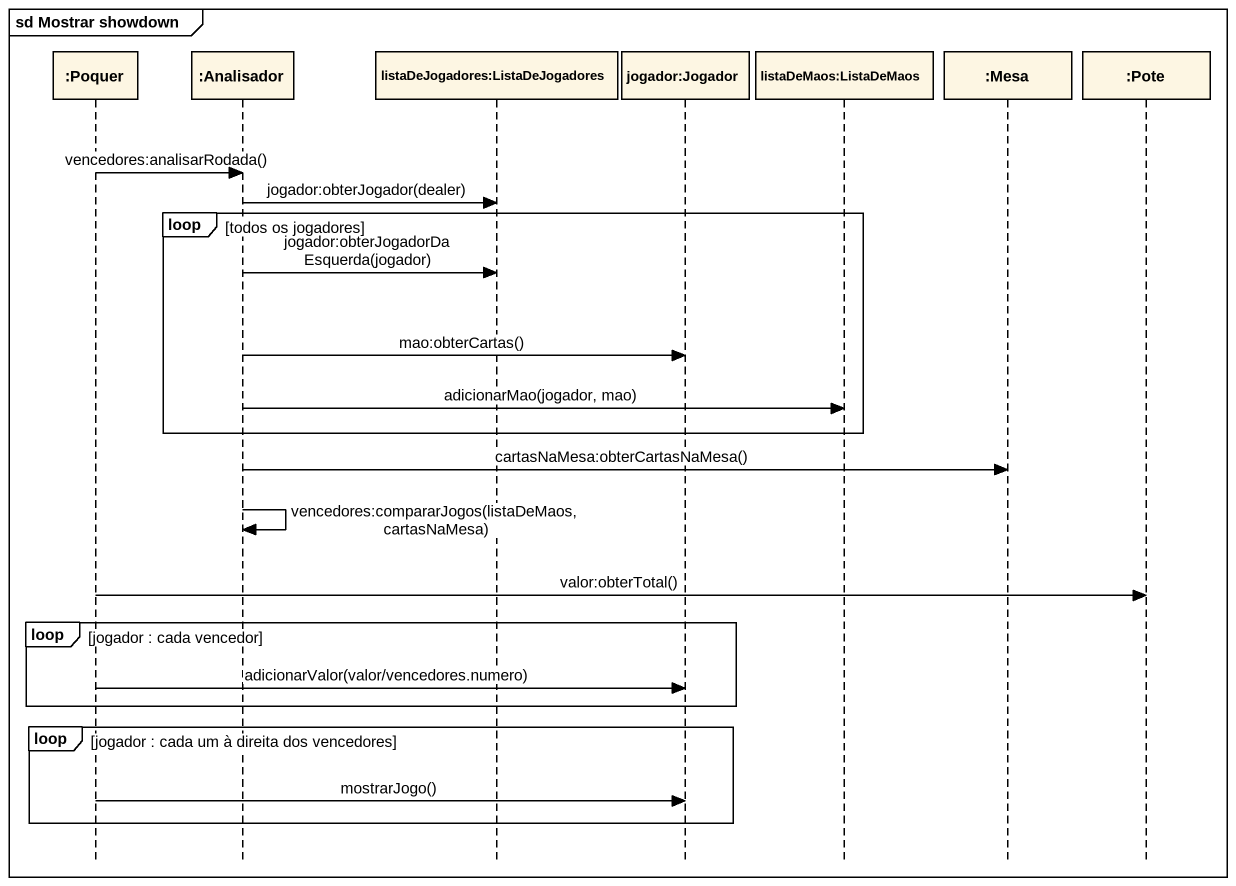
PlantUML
@startuml
mainframe sd Mostrar showdown
hide footbox
participant ":Poquer" as Poquer
participant ":Analisador" as Analisador
participant "listaDeJogadores:ListaDeJogadores" as listaDeJogadores
participant "jogador:Jogador" as jogador_Jogador
participant "listaDeMaos:ListaDeMaos" as listaDeMaos_ListaDeMaos
participant ":Mesa" as Mesa
participant ":Pote" as Pote

Poquer -> Analisador : vencedores:analisarRodada()
Analisador -> listaDeJogadores : jogador:obterJogador(dealer)
loop todos os jogadores
  Analisador -> listaDeJogadores : jogador:obterJogadorDaEsquerda(jogador)
  Analisador -> jogador_Jogador : mao:obterCartas()
  Analisador -> listaDeMaos_ListaDeMaos : adicionarMao(jogador, mao)
end
Analisador -> Mesa : cartasNaMesa:obterCartasNaMesa()
Analisador -> Analisador : vencedores:compararJogos(listaDeMaos, cartasNaMesa)
Poquer -> Pote : valor:obterTotal()
loop jogador : cada vencedor
  Poquer -> jogador_Jogador : adicionarValor(valor/vencedores.numero)
end
loop jogador : cada um à direita dos vencedores
  Poquer -> jogador_Jogador : mostrarJogo()
end
@enduml
